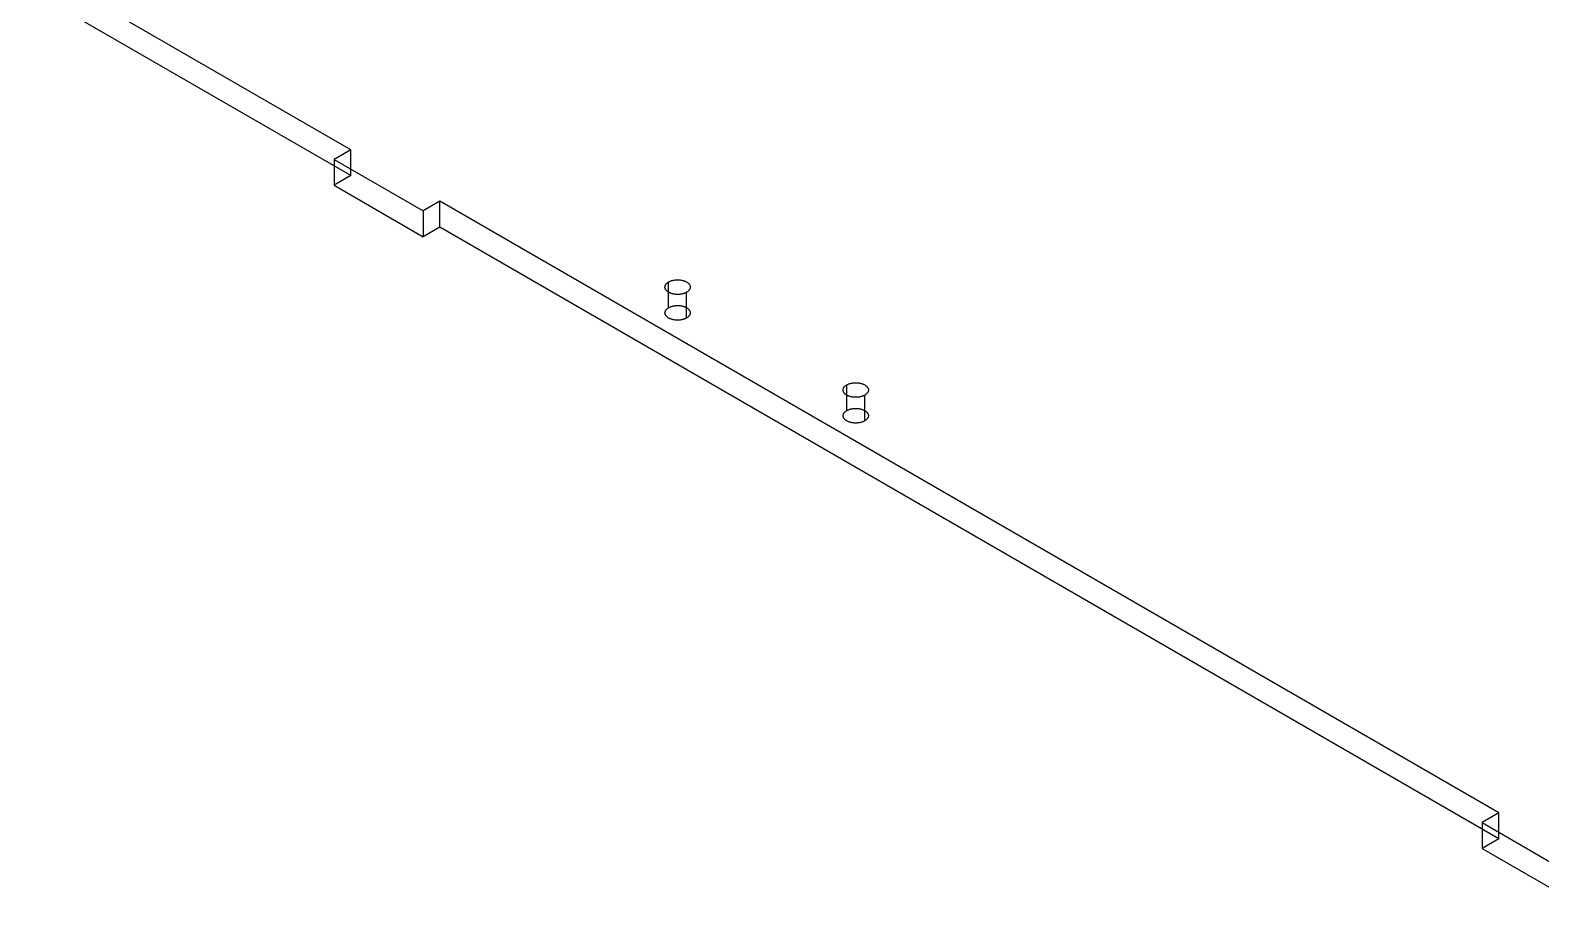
# Model space of a CAD drawing. Header units: inches. Extents: x 2 to 168, y 2 to 108.
# Drawn here: x 136.667 to 140.356, y 63.978 to 66.101 of the extents above; entities that cross this region are included whole.
import ezdxf

# ---------------------------------------------------------------- set-up
doc = ezdxf.new("R2010")
doc.units = ezdxf.units.IN
doc.header["$MEASUREMENT"] = 0

msp = doc.modelspace()

# ---------------------------------------------------------------- linework, layer by layer
at = {"layer": 'OUTLINE'}
for p, q in [((137.45, 65.8092), (136.6667, 66.2615)), ((137.45, 65.7464), (136.6667, 66.1987)), ((137.45, 65.8092), (137.4092, 65.7857)), ((137.45, 65.7464), (137.45, 65.8092)), ((137.4092, 65.7857), (137.6268, 65.66)), ((137.4092, 65.7857), (137.4092, 65.7229)), ((137.45, 65.7464), (137.4092, 65.7229)), ((137.4092, 65.7229), (137.6268, 65.5972)), ((137.6676, 65.6836), (137.6268, 65.66)), ((140.254, 64.1903), (137.6676, 65.6836)), ((137.6676, 65.6208), (137.6676, 65.6836)), ((137.6268, 65.66), (137.6268, 65.5972)), ((137.6676, 65.6208), (137.6268, 65.5972)), ((140.254, 64.1275), (137.6676, 65.6208)), ((138.217, 65.4742), (138.2171, 65.475)), ((138.2171, 65.4733), (138.217, 65.4742)), ((138.2171, 65.475), (138.2172, 65.4759)), ((138.2172, 65.4724), (138.2171, 65.4733)), ((138.2172, 65.4759), (138.2174, 65.4768)), ((138.2174, 65.4715), (138.2172, 65.4724)), ((138.2174, 65.4768), (138.2176, 65.4776)), ((138.2176, 65.4707), (138.2174, 65.4715)), ((138.2176, 65.4776), (138.218, 65.4785)), ((138.218, 65.4698), (138.2176, 65.4707)), ((138.218, 65.4785), (138.2184, 65.4793)), ((138.2184, 65.469), (138.218, 65.4698)), ((138.2184, 65.4793), (138.2188, 65.4802)), ((138.2188, 65.4681), (138.2184, 65.469)), ((138.2188, 65.4802), (138.2194, 65.481)), ((138.2194, 65.4673), (138.2188, 65.4681)), ((138.2194, 65.481), (138.22, 65.4818)), ((138.22, 65.4665), (138.2194, 65.4673)), ((138.22, 65.4818), (138.2207, 65.4826)), ((138.2207, 65.4657), (138.22, 65.4665)), ((138.2207, 65.4826), (138.2214, 65.4833)), ((138.2214, 65.465), (138.2207, 65.4657)), ((138.2214, 65.4833), (138.2222, 65.4841)), ((138.2222, 65.4642), (138.2214, 65.465)), ((138.2222, 65.4841), (138.2231, 65.4848)), ((138.2231, 65.4635), (138.2222, 65.4642)), ((138.2231, 65.4848), (138.2241, 65.4855)), ((138.2241, 65.4628), (138.2231, 65.4635)), ((138.2241, 65.4855), (138.225, 65.4861)), ((138.225, 65.4622), (138.2241, 65.4628)), ((138.225, 65.4861), (138.2261, 65.4868)), ((138.2261, 65.4615), (138.225, 65.4622)), ((138.2261, 65.4868), (138.2272, 65.4874)), ((138.2261, 65.424), (138.2261, 65.4868)), ((138.2272, 65.4609), (138.2261, 65.4615)), ((138.2272, 65.4874), (138.2283, 65.488)), ((138.2283, 65.4604), (138.2272, 65.4609)), ((138.2283, 65.488), (138.2295, 65.4885)), ((138.2295, 65.4598), (138.2283, 65.4604)), ((138.2295, 65.4885), (138.2308, 65.489)), ((138.2308, 65.4593), (138.2295, 65.4598)), ((138.2308, 65.489), (138.2321, 65.4895)), ((138.2321, 65.4588), (138.2308, 65.4593)), ((138.2321, 65.4895), (138.2334, 65.4899)), ((138.2334, 65.4584), (138.2321, 65.4588)), ((138.2334, 65.4899), (138.2347, 65.4903)), ((138.2347, 65.458), (138.2334, 65.4584)), ((138.2347, 65.4903), (138.2361, 65.4906)), ((138.2361, 65.4577), (138.2347, 65.458)), ((138.2361, 65.4906), (138.2375, 65.491)), ((138.2375, 65.4573), (138.2361, 65.4577)), ((138.2375, 65.491), (138.239, 65.4912)), ((138.239, 65.4571), (138.2375, 65.4573)), ((138.239, 65.4912), (138.2404, 65.4915)), ((138.2404, 65.4568), (138.239, 65.4571)), ((138.2404, 65.4915), (138.2419, 65.4917)), ((138.2419, 65.4566), (138.2404, 65.4568)), ((138.2419, 65.4917), (138.2434, 65.4918)), ((138.2434, 65.4565), (138.2419, 65.4566)), ((138.2434, 65.4918), (138.2449, 65.4919)), ((138.2449, 65.4564), (138.2434, 65.4565)), ((138.2449, 65.4919), (138.2464, 65.492)), ((138.2464, 65.4563), (138.2449, 65.4564)), ((138.2464, 65.492), (138.248, 65.492)), ((138.248, 65.4563), (138.2464, 65.4563)), ((138.248, 65.492), (138.2495, 65.492)), ((138.2495, 65.4563), (138.248, 65.4563)), ((138.2495, 65.492), (138.251, 65.4919)), ((138.251, 65.4564), (138.2495, 65.4563)), ((138.251, 65.4919), (138.2525, 65.4918)), ((138.2525, 65.4565), (138.251, 65.4564)), ((138.2525, 65.4918), (138.254, 65.4917)), ((138.254, 65.4566), (138.2525, 65.4565)), ((138.254, 65.4917), (138.2555, 65.4915)), ((138.2555, 65.4568), (138.254, 65.4566)), ((138.2555, 65.4915), (138.2569, 65.4912)), ((138.2569, 65.4571), (138.2555, 65.4568)), ((138.2569, 65.4912), (138.2584, 65.491)), ((138.2584, 65.4573), (138.2569, 65.4571)), ((138.2584, 65.491), (138.2598, 65.4906)), ((138.2598, 65.4577), (138.2584, 65.4573)), ((138.2598, 65.4906), (138.2612, 65.4903)), ((138.2612, 65.458), (138.2598, 65.4577)), ((138.2612, 65.4903), (138.2625, 65.4899)), ((138.2625, 65.4584), (138.2612, 65.458)), ((138.2625, 65.4899), (138.2639, 65.4895)), ((138.2639, 65.4588), (138.2625, 65.4584)), ((138.2639, 65.4895), (138.2651, 65.489)), ((138.2651, 65.4593), (138.2639, 65.4588)), ((138.2651, 65.489), (138.2664, 65.4885)), ((138.2664, 65.4598), (138.2651, 65.4593)), ((138.2664, 65.4885), (138.2676, 65.488)), ((138.2676, 65.4604), (138.2664, 65.4598)), ((138.2676, 65.488), (138.2687, 65.4874)), ((138.2687, 65.4609), (138.2676, 65.4604)), ((138.2687, 65.4874), (138.2698, 65.4868)), ((138.2698, 65.4615), (138.2687, 65.4609)), ((138.2698, 65.4868), (138.2709, 65.4861)), ((138.2709, 65.4622), (138.2698, 65.4615)), ((138.2698, 65.3987), (138.2698, 65.4615)), ((138.2709, 65.4861), (138.2719, 65.4855)), ((138.2719, 65.4628), (138.2709, 65.4622)), ((138.2719, 65.4855), (138.2728, 65.4848)), ((138.2728, 65.4635), (138.2719, 65.4628)), ((138.2728, 65.4848), (138.2737, 65.4841)), ((138.2737, 65.4642), (138.2728, 65.4635)), ((138.2737, 65.4841), (138.2745, 65.4833)), ((138.2745, 65.465), (138.2737, 65.4642)), ((138.2745, 65.4833), (138.2752, 65.4826)), ((138.2752, 65.4657), (138.2745, 65.465)), ((138.2752, 65.4826), (138.2759, 65.4818)), ((138.2759, 65.4665), (138.2752, 65.4657)), ((138.2759, 65.4818), (138.2765, 65.481)), ((138.2765, 65.4673), (138.2759, 65.4665)), ((138.2765, 65.481), (138.2771, 65.4802)), ((138.2771, 65.4681), (138.2765, 65.4673)), ((138.2771, 65.4802), (138.2776, 65.4793)), ((138.2776, 65.469), (138.2771, 65.4681)), ((138.2776, 65.4793), (138.278, 65.4785)), ((138.278, 65.4698), (138.2776, 65.469)), ((138.278, 65.4785), (138.2783, 65.4776)), ((138.2783, 65.4707), (138.278, 65.4698)), ((138.2783, 65.4776), (138.2785, 65.4768)), ((138.2785, 65.4715), (138.2783, 65.4707)), ((138.2785, 65.4768), (138.2787, 65.4759)), ((138.2787, 65.4724), (138.2785, 65.4715)), ((138.2787, 65.4759), (138.2788, 65.475)), ((138.2788, 65.4733), (138.2787, 65.4724)), ((138.2788, 65.475), (138.2789, 65.4742)), ((138.2789, 65.4742), (138.2788, 65.4733)), ((138.2194, 65.4182), (138.22, 65.419)), ((138.22, 65.419), (138.2207, 65.4198)), ((138.2207, 65.4198), (138.2214, 65.4205)), ((138.2214, 65.4205), (138.2222, 65.4213)), ((138.2222, 65.4213), (138.2231, 65.422)), ((138.2231, 65.422), (138.2241, 65.4227)), ((138.2241, 65.4227), (138.225, 65.4233)), ((138.225, 65.4233), (138.2261, 65.424)), ((138.2261, 65.424), (138.2272, 65.4246)), ((138.2272, 65.4246), (138.2283, 65.4251)), ((138.2283, 65.4251), (138.2295, 65.4257)), ((138.2295, 65.4257), (138.2308, 65.4262)), ((138.2308, 65.4262), (138.2321, 65.4267)), ((138.2321, 65.4267), (138.2334, 65.4271)), ((138.2334, 65.4271), (138.2347, 65.4275)), ((138.2347, 65.4275), (138.2361, 65.4278)), ((138.2361, 65.4278), (138.2375, 65.4282)), ((138.2375, 65.4282), (138.239, 65.4284)), ((138.239, 65.4284), (138.2404, 65.4287)), ((138.2404, 65.4287), (138.2419, 65.4289)), ((138.2419, 65.4289), (138.2434, 65.429)), ((138.2434, 65.429), (138.2449, 65.4291)), ((138.2449, 65.4291), (138.2464, 65.4292)), ((138.2464, 65.4292), (138.248, 65.4292)), ((138.248, 65.4292), (138.2495, 65.4292)), ((138.2495, 65.4292), (138.251, 65.4291)), ((138.251, 65.4291), (138.2525, 65.429)), ((138.2525, 65.429), (138.254, 65.4289)), ((138.254, 65.4289), (138.2555, 65.4287)), ((138.2555, 65.4287), (138.2569, 65.4284)), ((138.2569, 65.4284), (138.2584, 65.4282)), ((138.2584, 65.4282), (138.2598, 65.4278)), ((138.2598, 65.4278), (138.2612, 65.4275)), ((138.2612, 65.4275), (138.2625, 65.4271)), ((138.2625, 65.4271), (138.2639, 65.4267)), ((138.2639, 65.4267), (138.2651, 65.4262)), ((138.2651, 65.4262), (138.2664, 65.4257)), ((138.2664, 65.4257), (138.2676, 65.4251)), ((138.2676, 65.4251), (138.2687, 65.4246)), ((138.2687, 65.4246), (138.2698, 65.424)), ((138.2698, 65.424), (138.2709, 65.4233)), ((138.2709, 65.4233), (138.2719, 65.4227)), ((138.2719, 65.4227), (138.2728, 65.422)), ((138.2728, 65.422), (138.2737, 65.4213)), ((138.2737, 65.4213), (138.2745, 65.4205)), ((138.2745, 65.4205), (138.2752, 65.4198)), ((138.2752, 65.4198), (138.2759, 65.419)), ((138.2759, 65.419), (138.2765, 65.4182)), ((138.217, 65.4113), (138.2171, 65.4122)), ((138.2171, 65.4105), (138.217, 65.4113)), ((138.2171, 65.4122), (138.2172, 65.4131)), ((138.2172, 65.4096), (138.2171, 65.4105)), ((138.2172, 65.4131), (138.2174, 65.414)), ((138.2174, 65.4087), (138.2172, 65.4096)), ((138.2174, 65.414), (138.2176, 65.4148)), ((138.2176, 65.4079), (138.2174, 65.4087)), ((138.2176, 65.4148), (138.218, 65.4157)), ((138.218, 65.407), (138.2176, 65.4079)), ((138.218, 65.4157), (138.2184, 65.4165)), ((138.2184, 65.4062), (138.218, 65.407)), ((138.2184, 65.4165), (138.2188, 65.4174)), ((138.2188, 65.4053), (138.2184, 65.4062)), ((138.2188, 65.4174), (138.2194, 65.4182)), ((138.2194, 65.4045), (138.2188, 65.4053)), ((138.22, 65.4037), (138.2194, 65.4045)), ((138.2207, 65.4029), (138.22, 65.4037)), ((138.2214, 65.4022), (138.2207, 65.4029)), ((138.2222, 65.4014), (138.2214, 65.4022)), ((138.2231, 65.4007), (138.2222, 65.4014)), ((138.2241, 65.4), (138.2231, 65.4007)), ((138.225, 65.3994), (138.2241, 65.4)), ((138.2261, 65.3987), (138.225, 65.3994)), ((138.2272, 65.3981), (138.2261, 65.3987)), ((138.2283, 65.3975), (138.2272, 65.3981)), ((138.2295, 65.397), (138.2283, 65.3975)), ((138.2308, 65.3965), (138.2295, 65.397)), ((138.2321, 65.396), (138.2308, 65.3965)), ((138.2334, 65.3956), (138.2321, 65.396)), ((138.2347, 65.3952), (138.2334, 65.3956)), ((138.2361, 65.3948), (138.2347, 65.3952)), ((138.2375, 65.3945), (138.2361, 65.3948)), ((138.239, 65.3943), (138.2375, 65.3945)), ((138.2404, 65.394), (138.239, 65.3943)), ((138.2419, 65.3938), (138.2404, 65.394)), ((138.2434, 65.3937), (138.2419, 65.3938)), ((138.2449, 65.3936), (138.2434, 65.3937)), ((138.2464, 65.3935), (138.2449, 65.3936)), ((138.248, 65.3935), (138.2464, 65.3935)), ((138.2495, 65.3935), (138.248, 65.3935)), ((138.251, 65.3936), (138.2495, 65.3935)), ((138.2525, 65.3937), (138.251, 65.3936)), ((138.254, 65.3938), (138.2525, 65.3937)), ((138.2555, 65.394), (138.254, 65.3938)), ((138.2569, 65.3943), (138.2555, 65.394)), ((138.2584, 65.3945), (138.2569, 65.3943)), ((138.2598, 65.3948), (138.2584, 65.3945)), ((138.2612, 65.3952), (138.2598, 65.3948)), ((138.2625, 65.3956), (138.2612, 65.3952)), ((138.2639, 65.396), (138.2625, 65.3956)), ((138.2651, 65.3965), (138.2639, 65.396)), ((138.2664, 65.397), (138.2651, 65.3965)), ((138.2676, 65.3975), (138.2664, 65.397)), ((138.2687, 65.3981), (138.2676, 65.3975)), ((138.2698, 65.3987), (138.2687, 65.3981)), ((138.2709, 65.3994), (138.2698, 65.3987)), ((138.2719, 65.4), (138.2709, 65.3994)), ((138.2728, 65.4007), (138.2719, 65.4)), ((138.2737, 65.4014), (138.2728, 65.4007)), ((138.2745, 65.4022), (138.2737, 65.4014)), ((138.2752, 65.4029), (138.2745, 65.4022)), ((138.2759, 65.4037), (138.2752, 65.4029)), ((138.2765, 65.4045), (138.2759, 65.4037)), ((138.2765, 65.4182), (138.2771, 65.4174)), ((138.2771, 65.4053), (138.2765, 65.4045)), ((138.2771, 65.4174), (138.2776, 65.4165)), ((138.2776, 65.4062), (138.2771, 65.4053)), ((138.2776, 65.4165), (138.278, 65.4157)), ((138.278, 65.407), (138.2776, 65.4062)), ((138.278, 65.4157), (138.2783, 65.4148)), ((138.2783, 65.4079), (138.278, 65.407)), ((138.2783, 65.4148), (138.2785, 65.414)), ((138.2785, 65.4087), (138.2783, 65.4079)), ((138.2785, 65.414), (138.2787, 65.4131)), ((138.2787, 65.4096), (138.2785, 65.4087)), ((138.2787, 65.4131), (138.2788, 65.4122)), ((138.2788, 65.4105), (138.2787, 65.4096)), ((138.2788, 65.4122), (138.2789, 65.4113)), ((138.2789, 65.4113), (138.2788, 65.4105)), ((138.6583, 65.2335), (138.6592, 65.2342)), ((138.6592, 65.2342), (138.6602, 65.2349)), ((138.6602, 65.2349), (138.6612, 65.2355)), ((138.6612, 65.2355), (138.6623, 65.2361)), ((138.6612, 65.1727), (138.6612, 65.2355)), ((138.6623, 65.2361), (138.6635, 65.2367)), ((138.6635, 65.2367), (138.6647, 65.2373)), ((138.6647, 65.2373), (138.6659, 65.2378)), ((138.6659, 65.2378), (138.6672, 65.2382)), ((138.6672, 65.2382), (138.6685, 65.2387)), ((138.6685, 65.2387), (138.6699, 65.2391)), ((138.6699, 65.2391), (138.6713, 65.2394)), ((138.6713, 65.2394), (138.6727, 65.2397)), ((138.6727, 65.2397), (138.6741, 65.24)), ((138.6741, 65.24), (138.6756, 65.2402)), ((138.6756, 65.2402), (138.6771, 65.2404)), ((138.6771, 65.2404), (138.6786, 65.2406)), ((138.6786, 65.2406), (138.6801, 65.2407)), ((138.6801, 65.2407), (138.6816, 65.2407)), ((138.6816, 65.2407), (138.6831, 65.2408)), ((138.6831, 65.2408), (138.6846, 65.2407)), ((138.6846, 65.2407), (138.6861, 65.2407)), ((138.6861, 65.2407), (138.6876, 65.2406)), ((138.6876, 65.2406), (138.6891, 65.2404)), ((138.6891, 65.2404), (138.6906, 65.2402)), ((138.6906, 65.2402), (138.6921, 65.24)), ((138.6921, 65.24), (138.6935, 65.2397)), ((138.6935, 65.2397), (138.6949, 65.2394)), ((138.6949, 65.2394), (138.6963, 65.2391)), ((138.6963, 65.2391), (138.6977, 65.2387)), ((138.6977, 65.2387), (138.699, 65.2382)), ((138.699, 65.2382), (138.7003, 65.2378)), ((138.7003, 65.2378), (138.7015, 65.2373)), ((138.7015, 65.2373), (138.7027, 65.2367)), ((138.7027, 65.2367), (138.7039, 65.2361)), ((138.7039, 65.2361), (138.705, 65.2355)), ((138.705, 65.2355), (138.706, 65.2349)), ((138.706, 65.2349), (138.707, 65.2342)), ((138.707, 65.2342), (138.7079, 65.2335)), ((138.6522, 65.2238), (138.6523, 65.2247)), ((138.6522, 65.2229), (138.6522, 65.2238)), ((138.6522, 65.222), (138.6522, 65.2229)), ((138.6523, 65.2212), (138.6522, 65.222)), ((138.6523, 65.2247), (138.6525, 65.2255)), ((138.6525, 65.2203), (138.6523, 65.2212)), ((138.6525, 65.2255), (138.6528, 65.2264)), ((138.6528, 65.2194), (138.6525, 65.2203)), ((138.6528, 65.2264), (138.6531, 65.2272)), ((138.6531, 65.2186), (138.6528, 65.2194)), ((138.6531, 65.2272), (138.6535, 65.2281)), ((138.6535, 65.2177), (138.6531, 65.2186)), ((138.6535, 65.2281), (138.654, 65.2289)), ((138.654, 65.2169), (138.6535, 65.2177)), ((138.654, 65.2289), (138.6545, 65.2297)), ((138.6545, 65.2161), (138.654, 65.2169)), ((138.6545, 65.2297), (138.6552, 65.2305)), ((138.6552, 65.2153), (138.6545, 65.2161)), ((138.6552, 65.2305), (138.6558, 65.2313)), ((138.6558, 65.2145), (138.6552, 65.2153)), ((138.6558, 65.2313), (138.6566, 65.2321)), ((138.6566, 65.2137), (138.6558, 65.2145)), ((138.6566, 65.2321), (138.6574, 65.2328)), ((138.6574, 65.213), (138.6566, 65.2137)), ((138.6574, 65.2328), (138.6583, 65.2335)), ((138.6583, 65.2123), (138.6574, 65.213)), ((138.6592, 65.2116), (138.6583, 65.2123)), ((138.6602, 65.2109), (138.6592, 65.2116)), ((138.6612, 65.2103), (138.6602, 65.2109)), ((138.6623, 65.2097), (138.6612, 65.2103)), ((138.6635, 65.2091), (138.6623, 65.2097)), ((138.6647, 65.2086), (138.6635, 65.2091)), ((138.6659, 65.2081), (138.6647, 65.2086)), ((138.6672, 65.2076), (138.6659, 65.2081)), ((138.6685, 65.2072), (138.6672, 65.2076)), ((138.6699, 65.2068), (138.6685, 65.2072)), ((138.6713, 65.2064), (138.6699, 65.2068)), ((138.6727, 65.2061), (138.6713, 65.2064)), ((138.6741, 65.2058), (138.6727, 65.2061)), ((138.6756, 65.2056), (138.6741, 65.2058)), ((138.6771, 65.2054), (138.6756, 65.2056)), ((138.6786, 65.2052), (138.6771, 65.2054)), ((138.6801, 65.2051), (138.6786, 65.2052)), ((138.6816, 65.2051), (138.6801, 65.2051)), ((138.6831, 65.2051), (138.6816, 65.2051)), ((138.6846, 65.2051), (138.6831, 65.2051)), ((138.6861, 65.2051), (138.6846, 65.2051)), ((138.6876, 65.2052), (138.6861, 65.2051)), ((138.6891, 65.2054), (138.6876, 65.2052)), ((138.6906, 65.2056), (138.6891, 65.2054)), ((138.6921, 65.2058), (138.6906, 65.2056)), ((138.6935, 65.2061), (138.6921, 65.2058)), ((138.6949, 65.2064), (138.6935, 65.2061)), ((138.6963, 65.2068), (138.6949, 65.2064)), ((138.6977, 65.2072), (138.6963, 65.2068)), ((138.699, 65.2076), (138.6977, 65.2072)), ((138.7003, 65.2081), (138.699, 65.2076)), ((138.7015, 65.2086), (138.7003, 65.2081)), ((138.7027, 65.2091), (138.7015, 65.2086)), ((138.7039, 65.2097), (138.7027, 65.2091)), ((138.705, 65.2103), (138.7039, 65.2097)), ((138.706, 65.2109), (138.705, 65.2103)), ((138.705, 65.1475), (138.705, 65.2103)), ((138.707, 65.2116), (138.706, 65.2109)), ((138.7079, 65.2123), (138.707, 65.2116)), ((138.7079, 65.2335), (138.7088, 65.2328)), ((138.7088, 65.213), (138.7079, 65.2123)), ((138.7088, 65.2328), (138.7096, 65.2321)), ((138.7096, 65.2137), (138.7088, 65.213)), ((138.7096, 65.2321), (138.7104, 65.2313)), ((138.7104, 65.2145), (138.7096, 65.2137)), ((138.7104, 65.2313), (138.7111, 65.2305)), ((138.7111, 65.2153), (138.7104, 65.2145)), ((138.7111, 65.2305), (138.7117, 65.2297)), ((138.7117, 65.2161), (138.7111, 65.2153)), ((138.7117, 65.2297), (138.7122, 65.2289)), ((138.7122, 65.2169), (138.7117, 65.2161)), ((138.7122, 65.2289), (138.7127, 65.2281)), ((138.7127, 65.2177), (138.7122, 65.2169)), ((138.7127, 65.2281), (138.7131, 65.2272)), ((138.7131, 65.2186), (138.7127, 65.2177)), ((138.7131, 65.2272), (138.7134, 65.2264)), ((138.7134, 65.2194), (138.7131, 65.2186)), ((138.7134, 65.2264), (138.7137, 65.2255)), ((138.7137, 65.2203), (138.7134, 65.2194)), ((138.7137, 65.2255), (138.7139, 65.2247)), ((138.7139, 65.2212), (138.7137, 65.2203)), ((138.7139, 65.2247), (138.714, 65.2238)), ((138.714, 65.222), (138.7139, 65.2212)), ((138.714, 65.2238), (138.714, 65.2229)), ((138.714, 65.2229), (138.714, 65.222)), ((138.6522, 65.161), (138.6523, 65.1619)), ((138.6522, 65.1601), (138.6522, 65.161)), ((138.6522, 65.1592), (138.6522, 65.1601)), ((138.6523, 65.1619), (138.6525, 65.1627)), ((138.6525, 65.1627), (138.6528, 65.1636)), ((138.6528, 65.1636), (138.6531, 65.1644)), ((138.6531, 65.1644), (138.6535, 65.1653)), ((138.6535, 65.1653), (138.654, 65.1661)), ((138.654, 65.1661), (138.6545, 65.1669)), ((138.6545, 65.1669), (138.6552, 65.1677)), ((138.6552, 65.1677), (138.6558, 65.1685)), ((138.6558, 65.1685), (138.6566, 65.1693)), ((138.6566, 65.1693), (138.6574, 65.17)), ((138.6574, 65.17), (138.6583, 65.1707)), ((138.6583, 65.1707), (138.6592, 65.1714)), ((138.6592, 65.1714), (138.6602, 65.1721)), ((138.6602, 65.1721), (138.6612, 65.1727)), ((138.6612, 65.1727), (138.6623, 65.1733)), ((138.6623, 65.1733), (138.6635, 65.1739)), ((138.6635, 65.1739), (138.6647, 65.1744)), ((138.6647, 65.1744), (138.6659, 65.1749)), ((138.6659, 65.1749), (138.6672, 65.1754)), ((138.6672, 65.1754), (138.6685, 65.1758)), ((138.6685, 65.1758), (138.6699, 65.1762)), ((138.6699, 65.1762), (138.6713, 65.1766)), ((138.6713, 65.1766), (138.6727, 65.1769)), ((138.6727, 65.1769), (138.6741, 65.1772)), ((138.6741, 65.1772), (138.6756, 65.1774)), ((138.6756, 65.1774), (138.6771, 65.1776)), ((138.6771, 65.1776), (138.6786, 65.1778)), ((138.6786, 65.1778), (138.6801, 65.1779)), ((138.6801, 65.1779), (138.6816, 65.1779)), ((138.6816, 65.1779), (138.6831, 65.178)), ((138.6831, 65.178), (138.6846, 65.1779)), ((138.6846, 65.1779), (138.6861, 65.1779)), ((138.6861, 65.1779), (138.6876, 65.1778)), ((138.6876, 65.1778), (138.6891, 65.1776)), ((138.6891, 65.1776), (138.6906, 65.1774)), ((138.6906, 65.1774), (138.6921, 65.1772)), ((138.6921, 65.1772), (138.6935, 65.1769)), ((138.6935, 65.1769), (138.6949, 65.1766)), ((138.6949, 65.1766), (138.6963, 65.1762)), ((138.6963, 65.1762), (138.6977, 65.1758)), ((138.6977, 65.1758), (138.699, 65.1754)), ((138.699, 65.1754), (138.7003, 65.1749)), ((138.7003, 65.1749), (138.7015, 65.1744)), ((138.7015, 65.1744), (138.7027, 65.1739)), ((138.7027, 65.1739), (138.7039, 65.1733)), ((138.7039, 65.1733), (138.705, 65.1727)), ((138.705, 65.1727), (138.706, 65.1721)), ((138.706, 65.1721), (138.707, 65.1714)), ((138.707, 65.1714), (138.7079, 65.1707)), ((138.7079, 65.1707), (138.7088, 65.17)), ((138.7088, 65.17), (138.7096, 65.1693)), ((138.7096, 65.1693), (138.7104, 65.1685)), ((138.7104, 65.1685), (138.7111, 65.1677)), ((138.7111, 65.1677), (138.7117, 65.1669)), ((138.7117, 65.1669), (138.7122, 65.1661)), ((138.7122, 65.1661), (138.7127, 65.1653)), ((138.7127, 65.1653), (138.7131, 65.1644)), ((138.7131, 65.1644), (138.7134, 65.1636)), ((138.7134, 65.1636), (138.7137, 65.1627)), ((138.7137, 65.1627), (138.7139, 65.1619)), ((138.7139, 65.1619), (138.714, 65.161)), ((138.714, 65.161), (138.714, 65.1601)), ((138.714, 65.1601), (138.714, 65.1592)), ((138.6523, 65.1584), (138.6522, 65.1592)), ((138.6525, 65.1575), (138.6523, 65.1584)), ((138.6528, 65.1566), (138.6525, 65.1575)), ((138.6531, 65.1558), (138.6528, 65.1566)), ((138.6535, 65.1549), (138.6531, 65.1558)), ((138.654, 65.1541), (138.6535, 65.1549)), ((138.6545, 65.1533), (138.654, 65.1541)), ((138.6552, 65.1525), (138.6545, 65.1533)), ((138.6558, 65.1517), (138.6552, 65.1525)), ((138.6566, 65.1509), (138.6558, 65.1517)), ((138.6574, 65.1502), (138.6566, 65.1509)), ((138.6583, 65.1495), (138.6574, 65.1502)), ((138.6592, 65.1488), (138.6583, 65.1495)), ((138.6602, 65.1481), (138.6592, 65.1488)), ((138.6612, 65.1475), (138.6602, 65.1481)), ((138.6623, 65.1469), (138.6612, 65.1475)), ((138.6635, 65.1463), (138.6623, 65.1469)), ((138.6647, 65.1458), (138.6635, 65.1463)), ((138.6659, 65.1453), (138.6647, 65.1458)), ((138.6672, 65.1448), (138.6659, 65.1453)), ((138.6685, 65.1444), (138.6672, 65.1448)), ((138.6699, 65.144), (138.6685, 65.1444)), ((138.6713, 65.1436), (138.6699, 65.144)), ((138.6727, 65.1433), (138.6713, 65.1436)), ((138.6741, 65.143), (138.6727, 65.1433)), ((138.6756, 65.1428), (138.6741, 65.143)), ((138.6771, 65.1426), (138.6756, 65.1428)), ((138.6786, 65.1424), (138.6771, 65.1426)), ((138.6801, 65.1423), (138.6786, 65.1424)), ((138.6816, 65.1423), (138.6801, 65.1423)), ((138.6831, 65.1422), (138.6816, 65.1423)), ((138.6846, 65.1423), (138.6831, 65.1422)), ((138.6861, 65.1423), (138.6846, 65.1423)), ((138.6876, 65.1424), (138.6861, 65.1423)), ((138.6891, 65.1426), (138.6876, 65.1424)), ((138.6906, 65.1428), (138.6891, 65.1426)), ((138.6921, 65.143), (138.6906, 65.1428)), ((138.6935, 65.1433), (138.6921, 65.143)), ((138.6949, 65.1436), (138.6935, 65.1433)), ((138.6963, 65.144), (138.6949, 65.1436)), ((138.6977, 65.1444), (138.6963, 65.144)), ((138.699, 65.1448), (138.6977, 65.1444)), ((138.7003, 65.1453), (138.699, 65.1448)), ((138.7015, 65.1458), (138.7003, 65.1453)), ((138.7027, 65.1463), (138.7015, 65.1458)), ((138.7039, 65.1469), (138.7027, 65.1463)), ((138.705, 65.1475), (138.7039, 65.1469)), ((138.706, 65.1481), (138.705, 65.1475)), ((138.707, 65.1488), (138.706, 65.1481)), ((138.7079, 65.1495), (138.707, 65.1488)), ((138.7088, 65.1502), (138.7079, 65.1495)), ((138.7096, 65.1509), (138.7088, 65.1502)), ((138.7104, 65.1517), (138.7096, 65.1509)), ((138.7111, 65.1525), (138.7104, 65.1517)), ((138.7117, 65.1533), (138.7111, 65.1525)), ((138.7122, 65.1541), (138.7117, 65.1533)), ((138.7127, 65.1549), (138.7122, 65.1541)), ((138.7131, 65.1558), (138.7127, 65.1549)), ((138.7134, 65.1566), (138.7131, 65.1558)), ((138.7137, 65.1575), (138.7134, 65.1566)), ((138.7139, 65.1584), (138.7137, 65.1575)), ((138.714, 65.1592), (138.7139, 65.1584)), ((140.254, 64.1903), (140.2132, 64.1668)), ((140.2132, 64.1668), (140.4308, 64.0411)), ((140.2132, 64.1668), (140.2132, 64.1039)), ((140.254, 64.1275), (140.254, 64.1903)), ((140.254, 64.1275), (140.2132, 64.1039)), ((140.2132, 64.1039), (140.4308, 63.9783))]:
    msp.add_line(p, q, dxfattribs=at)

doc.saveas('drawing.dxf')
